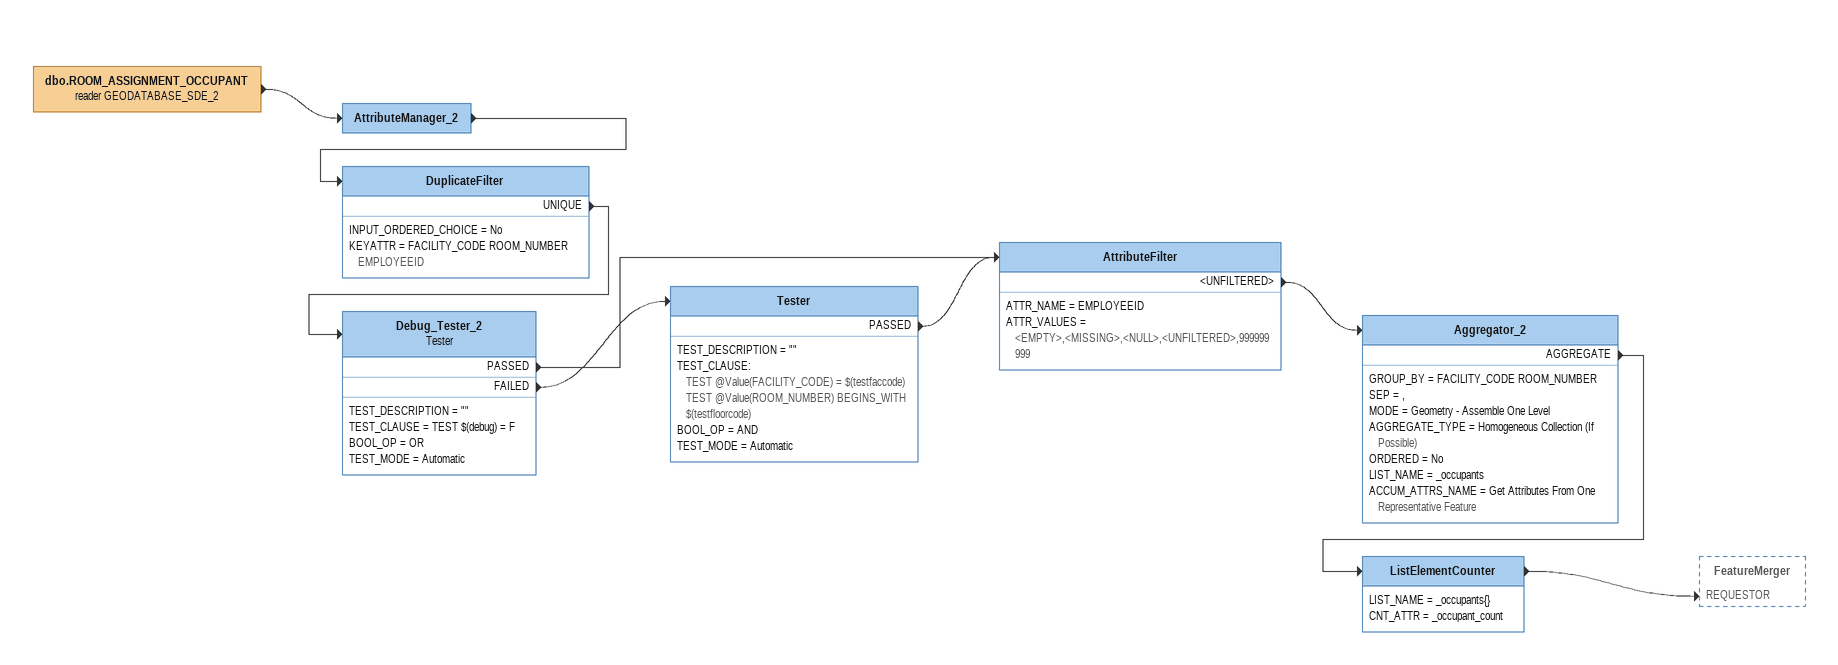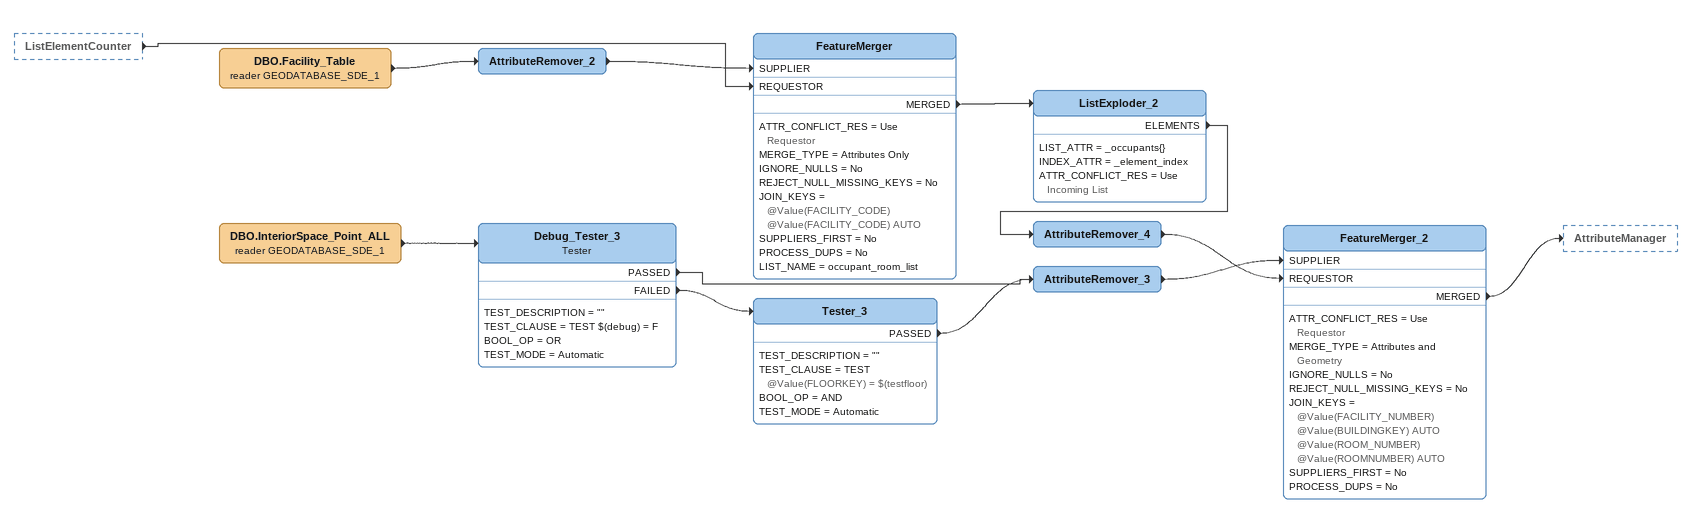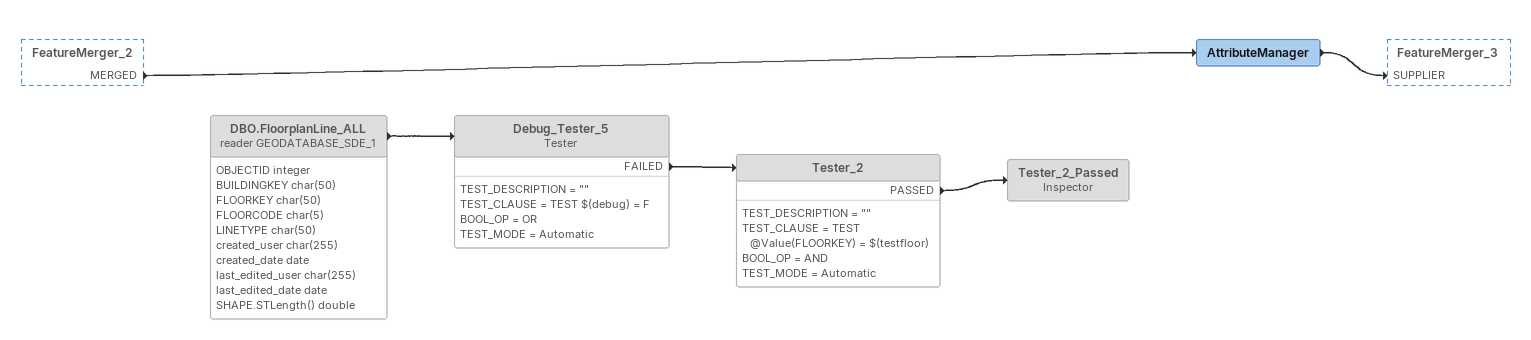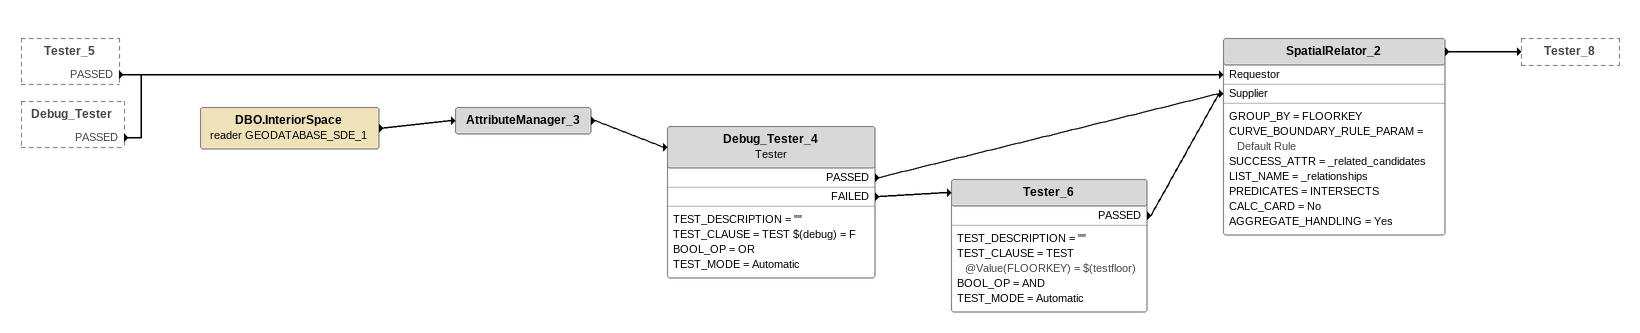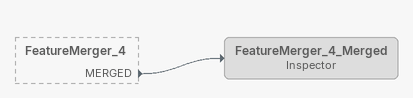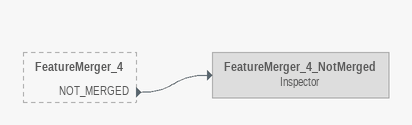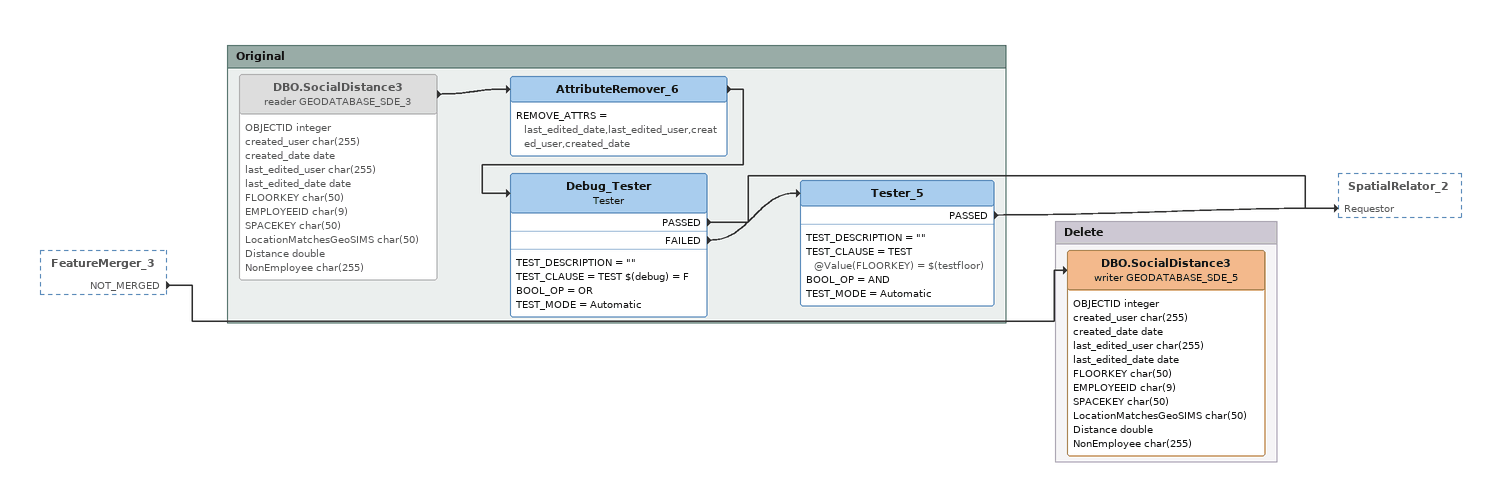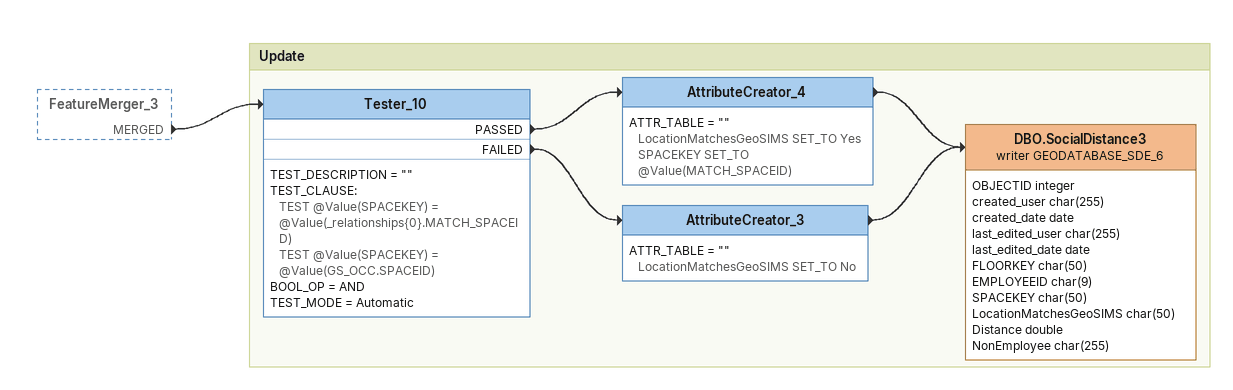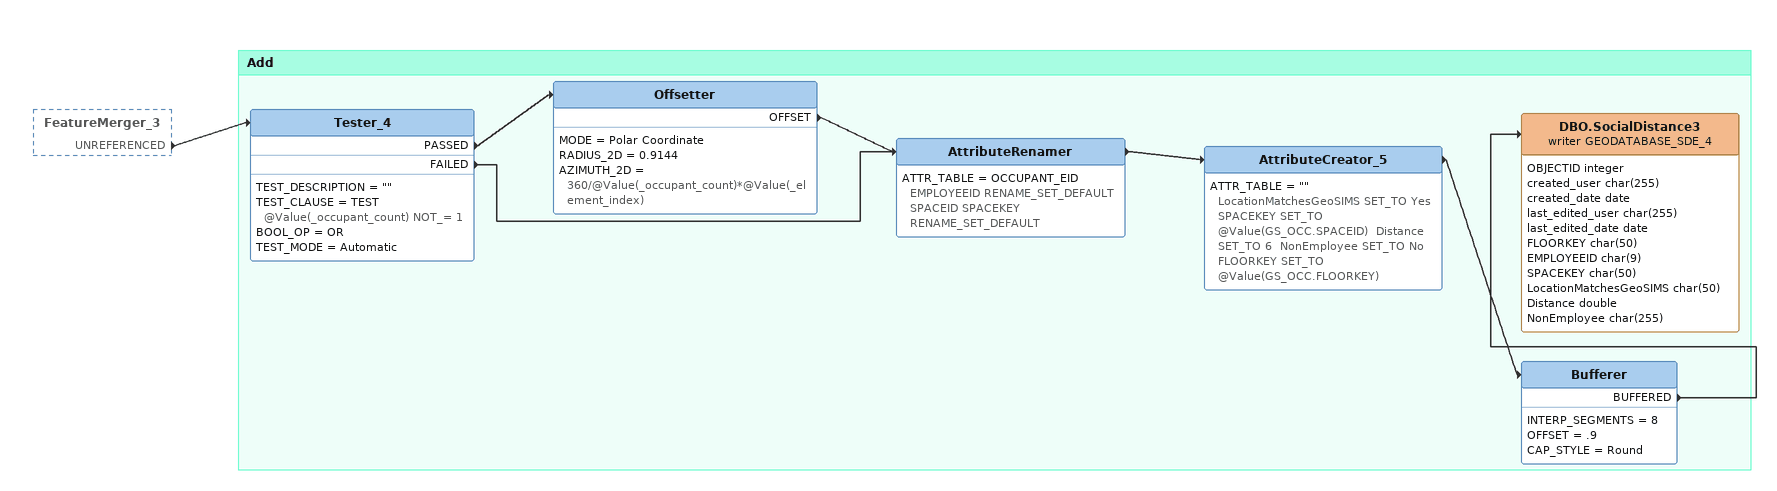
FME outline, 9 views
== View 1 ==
dbo.ROOM_ASSIGNMENT_OCCUPANT (reader GEODATABASE_SDE_2)
    -> AttributeManager_2
AttributeManager_2
    -> DuplicateFilter
DuplicateFilter
    INPUT_ORDERED_CHOICE = No
    KEYATTR = FACILITY_CODE ROOM_NUMBER EMPLOYEEID
    UNIQUE -> Debug_Tester_2
Debug_Tester_2: Tester
    TEST_DESCRIPTION = ""
    TEST_CLAUSE = TEST $(debug) = F
    BOOL_OP = OR
    TEST_MODE = Automatic
    PASSED -> AttributeFilter
    FAILED -> Tester
Tester
    TEST_DESCRIPTION = ""
    TEST_CLAUSE:
      TEST @Value(FACILITY_CODE) = $(testfaccode)
      TEST @Value(ROOM_NUMBER) BEGINS_WITH $(testfloorcode)
    BOOL_OP = AND
    TEST_MODE = Automatic
    PASSED -> AttributeFilter
AttributeFilter
    ATTR_NAME = EMPLOYEEID
    ATTR_VALUES = <EMPTY>,<MISSING>,<NULL>,<UNFILTERED>,999999999
    <UNFILTERED> -> Aggregator_2
Aggregator_2
    GROUP_BY = FACILITY_CODE ROOM_NUMBER
    SEP = ,
    MODE = Geometry - Assemble One Level
    AGGREGATE_TYPE = Homogeneous Collection (If Possible)
    ORDERED = No
    LIST_NAME = _occupants
    ACCUM_ATTRS_NAME = Get Attributes From One Representative Feature
    AGGREGATE -> ListElementCounter
ListElementCounter
    LIST_NAME = _occupants{}
    CNT_ATTR = _occupant_count
    -> FeatureMerger [REQUESTOR]

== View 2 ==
ListElementCounter [outside]
    -> FeatureMerger [REQUESTOR]
DBO.Facility_Table (reader GEODATABASE_SDE_1)
    -> AttributeRemover_2
AttributeRemover_2
    -> FeatureMerger [SUPPLIER]
FeatureMerger
    ATTR_CONFLICT_RES = Use Requestor
    MERGE_TYPE = Attributes Only
    IGNORE_NULLS = No
    REJECT_NULL_MISSING_KEYS = No
    JOIN_KEYS = @Value(FACILITY_CODE) @Value(FACILITY_CODE) AUTO
    SUPPLIERS_FIRST = No
    PROCESS_DUPS = No
    LIST_NAME = occupant_room_list
    MERGED -> ListExploder_2
ListExploder_2
    LIST_ATTR = _occupants{}
    INDEX_ATTR = _element_index
    ATTR_CONFLICT_RES = Use Incoming List
    ELEMENTS -> AttributeRemover_4
AttributeRemover_4
    -> FeatureMerger_2 [REQUESTOR]
DBO.InteriorSpace_Point_ALL (reader GEODATABASE_SDE_1)
    -> Debug_Tester_3
Debug_Tester_3: Tester
    TEST_DESCRIPTION = ""
    TEST_CLAUSE = TEST $(debug) = F
    BOOL_OP = OR
    TEST_MODE = Automatic
    PASSED -> AttributeRemover_3
    FAILED -> Tester_3
Tester_3
    TEST_DESCRIPTION = ""
    TEST_CLAUSE = TEST @Value(FLOORKEY) = $(testfloor)
    BOOL_OP = AND
    TEST_MODE = Automatic
    PASSED -> AttributeRemover_3
AttributeRemover_3
    -> FeatureMerger_2 [SUPPLIER]
FeatureMerger_2
    ATTR_CONFLICT_RES = Use Requestor
    MERGE_TYPE = Attributes and Geometry
    IGNORE_NULLS = No
    REJECT_NULL_MISSING_KEYS = No
    JOIN_KEYS = @Value(FACILITY_NUMBER) @Value(BUILDINGKEY) AUTO @Value(ROOM_NUMBER) @Value(ROOMNUMBER) AUTO
    SUPPLIERS_FIRST = No
    PROCESS_DUPS = No
    MERGED -> AttributeManager

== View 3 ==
FeatureMerger_2 [outside]
    MERGED -> AttributeManager
DBO.FloorplanLine_ALL (reader GEODATABASE_SDE_1) [off]
    attributes: OBJECTID integer, BUILDINGKEY char(50), FLOORKEY char(50), FLOORCODE char(5), LINETYPE char(50), created_user char(255), created_date date, last_edited_user char(255), last_edited_date date, SHAPE.STLength() double
    -> Debug_Tester_5
Debug_Tester_5: Tester [off]
    TEST_DESCRIPTION = ""
    TEST_CLAUSE = TEST $(debug) = F
    BOOL_OP = OR
    TEST_MODE = Automatic
    FAILED -> Tester_2
Tester_2 [off]
    TEST_DESCRIPTION = ""
    TEST_CLAUSE = TEST @Value(FLOORKEY) = $(testfloor)
    BOOL_OP = AND
    TEST_MODE = Automatic
    PASSED -> Tester_2_Passed
Tester_2_Passed: Inspector [off]
AttributeManager
    -> FeatureMerger_3 [SUPPLIER]

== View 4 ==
Tester_5 [outside]
    PASSED -> SpatialRelator_2 [Requestor]
Debug_Tester [outside]
    PASSED -> SpatialRelator_2 [Requestor]
DBO.InteriorSpace (reader GEODATABASE_SDE_1)
    -> AttributeManager_3
AttributeManager_3
    -> Debug_Tester_4
Debug_Tester_4: Tester
    TEST_DESCRIPTION = ""
    TEST_CLAUSE = TEST $(debug) = F
    BOOL_OP = OR
    TEST_MODE = Automatic
    PASSED -> SpatialRelator_2 [Supplier]
    FAILED -> Tester_6
Tester_6
    TEST_DESCRIPTION = ""
    TEST_CLAUSE = TEST @Value(FLOORKEY) = $(testfloor)
    BOOL_OP = AND
    TEST_MODE = Automatic
    PASSED -> SpatialRelator_2 [Supplier]
SpatialRelator_2
    GROUP_BY = FLOORKEY
    CURVE_BOUNDARY_RULE_PARAM = Default Rule
    SUCCESS_ATTR = _related_candidates
    LIST_NAME = _relationships
    PREDICATES = INTERSECTS
    CALC_CARD = No
    AGGREGATE_HANDLING = Yes
    -> Tester_8

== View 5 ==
FeatureMerger_4 [outside]
    MERGED -> FeatureMerger_4_Merged
FeatureMerger_4_Merged: Inspector [off]

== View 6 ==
FeatureMerger_4 [outside]
    NOT_MERGED -> FeatureMerger_4_NotMerged
FeatureMerger_4_NotMerged: Inspector [off]

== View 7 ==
FeatureMerger_3 [outside]
    NOT_MERGED -> DBO.SocialDistance3 (writer GEODATABASE_SDE_5)

Bookmark: Original
DBO.SocialDistance3 (reader GEODATABASE_SDE_3) [off]
    attributes: OBJECTID integer, created_user char(255), created_date date, last_edited_user char(255), last_edited_date date, FLOORKEY char(50), EMPLOYEEID char(9), SPACEKEY char(50), LocationMatchesGeoSIMS char(50), Distance double, NonEmployee char(255)
    -> AttributeRemover_6
AttributeRemover_6
    REMOVE_ATTRS = last_edited_date,last_edited_user,created_user,created_date
    -> Debug_Tester
Debug_Tester: Tester
    TEST_DESCRIPTION = ""
    TEST_CLAUSE = TEST $(debug) = F
    BOOL_OP = OR
    TEST_MODE = Automatic
    PASSED -> SpatialRelator_2 [Requestor]
    FAILED -> Tester_5
Tester_5
    TEST_DESCRIPTION = ""
    TEST_CLAUSE = TEST @Value(FLOORKEY) = $(testfloor)
    BOOL_OP = AND
    TEST_MODE = Automatic
    PASSED -> SpatialRelator_2 [Requestor]

Bookmark: Delete
DBO.SocialDistance3 (writer GEODATABASE_SDE_5)
    attributes: OBJECTID integer, created_user char(255), created_date date, last_edited_user char(255), last_edited_date date, FLOORKEY char(50), EMPLOYEEID char(9), SPACEKEY char(50), LocationMatchesGeoSIMS char(50), Distance double, NonEmployee char(255)

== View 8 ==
FeatureMerger_3 [outside]
    MERGED -> Tester_10

Bookmark: Update
Tester_10
    TEST_DESCRIPTION = ""
    TEST_CLAUSE:
      TEST @Value(SPACEKEY) = @Value(_relationships{0}.MATCH_SPACEID)
      TEST @Value(SPACEKEY) = @Value(GS_OCC.SPACEID)
    BOOL_OP = AND
    TEST_MODE = Automatic
    PASSED -> AttributeCreator_4
    FAILED -> AttributeCreator_3
AttributeCreator_4
    ATTR_TABLE = "" LocationMatchesGeoSIMS SET_TO Yes  SPACEKEY SET_TO @Value(MATCH_SPACEID)
    -> DBO.SocialDistance3 (writer GEODATABASE_SDE_6)
AttributeCreator_3
    ATTR_TABLE = "" LocationMatchesGeoSIMS SET_TO No
    -> DBO.SocialDistance3 (writer GEODATABASE_SDE_6)
DBO.SocialDistance3 (writer GEODATABASE_SDE_6)
    attributes: OBJECTID integer, created_user char(255), created_date date, last_edited_user char(255), last_edited_date date, FLOORKEY char(50), EMPLOYEEID char(9), SPACEKEY char(50), LocationMatchesGeoSIMS char(50), Distance double, NonEmployee char(255)

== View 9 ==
FeatureMerger_3 [outside]
    UNREFERENCED -> Tester_4

Bookmark: Add
Tester_4
    TEST_DESCRIPTION = ""
    TEST_CLAUSE = TEST @Value(_occupant_count) NOT_= 1
    BOOL_OP = OR
    TEST_MODE = Automatic
    PASSED -> Offsetter
    FAILED -> AttributeRenamer
Offsetter
    MODE = Polar Coordinate
    RADIUS_2D = 0.9144
    AZIMUTH_2D = 360/@Value(_occupant_count)*@Value(_element_index)
    OFFSET -> AttributeRenamer
AttributeRenamer
    ATTR_TABLE = OCCUPANT_EID EMPLOYEEID RENAME_SET_DEFAULT  SPACEID SPACEKEY RENAME_SET_DEFAULT
    -> AttributeCreator_5
AttributeCreator_5
    ATTR_TABLE = "" LocationMatchesGeoSIMS SET_TO Yes  SPACEKEY SET_TO @Value(GS_OCC.SPACEID)  Distance SET_TO 6  NonEmployee SET_TO No  FLOORKEY SET_TO @Value(GS_OCC.FLOORKEY)
    -> Bufferer
Bufferer
    INTERP_SEGMENTS = 8
    OFFSET = .9
    CAP_STYLE = Round
    BUFFERED -> DBO.SocialDistance3 (writer GEODATABASE_SDE_4)
DBO.SocialDistance3 (writer GEODATABASE_SDE_4)
    attributes: OBJECTID integer, created_user char(255), created_date date, last_edited_user char(255), last_edited_date date, FLOORKEY char(50), EMPLOYEEID char(9), SPACEKEY char(50), LocationMatchesGeoSIMS char(50), Distance double, NonEmployee char(255)
